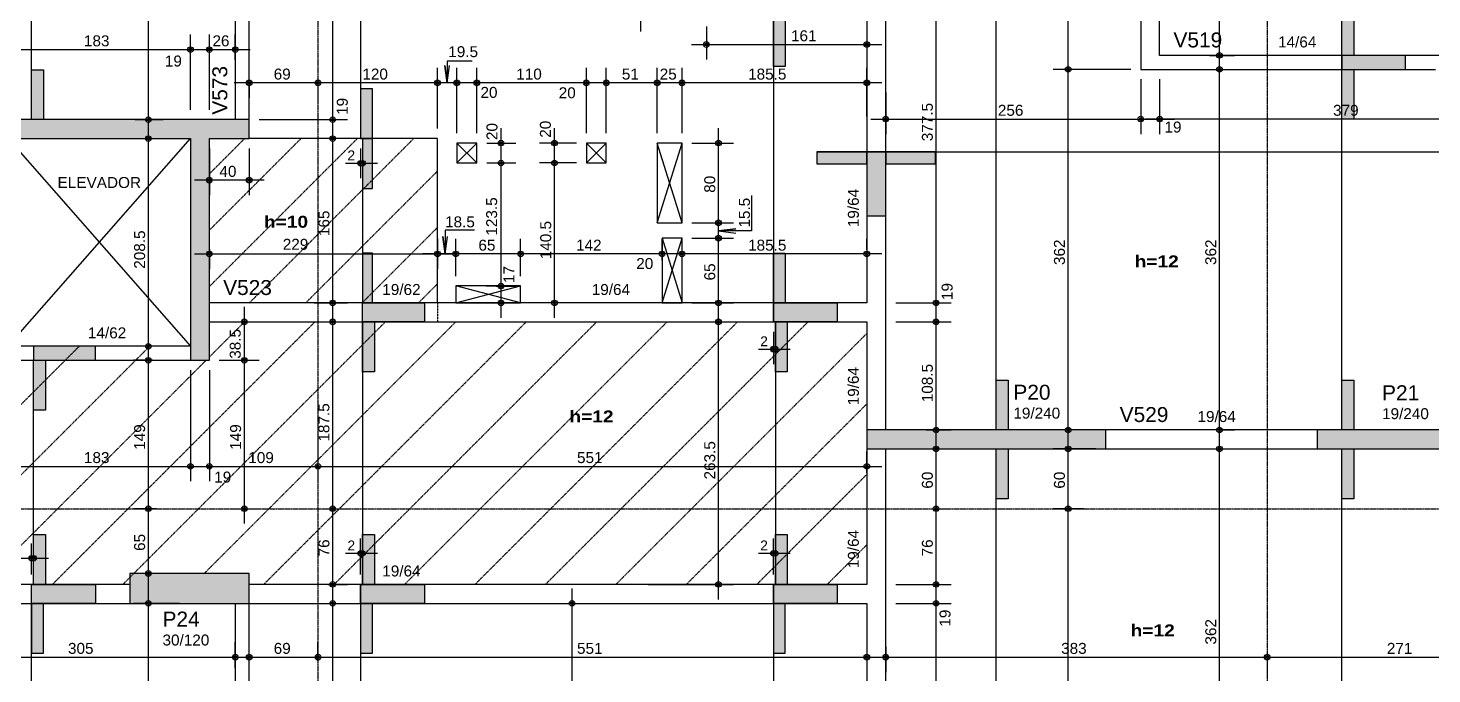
# Model space of a CAD drawing. Extents: x 0 to 7795, y 0 to 4205.
# Drawn here: x 3513 to 4922, y 2441 to 3090 of the extents above; entities that cross this region are included whole.
import ezdxf

# ---------------------------------------------------------------- set-up
doc = ezdxf.new("R2010")
doc.units = 0
doc.header["$MEASUREMENT"] = 0
for name, pattern in [('ESTILO_TQS_0001', [1, 0.7, -0.3]), ('ESTILO_TQS_0002', [0.4, 0.1, -0.3]), ('ESTILO_TQS_0006', [0.3, 0.2, -0.1]), ('ESTILO_TQS_0007', [2.1, 1.5, -0.2, 0.2, -0.2])]:
    doc.linetypes.add(name, pattern=pattern)
for name, color, linetype in [('MTH-230', 1, 'CONTINUOUS'), ('MTH-COTAS7', 31, 'CONTINUOUS'), ('MTH-DIM-PILAR', 3, 'CONTINUOUS'), ('MTH-DIM-VIGA', 3, 'CONTINUOUS'), ('MTH-EIXO-214', 4, 'CONTINUOUS'), ('MTH-FACE-VIGA', 7, 'CONTINUOUS'), ('MTH-LINHA-SEÇÃO', 16, 'CONTINUOUS'), ('MTH-PILAR-SEGUE', 5, 'CONTINUOUS'), ('MTH-SIMB_COTA', 3, 'CONTINUOUS'), ('MTH-SOMBRA21', 150, 'CONTINUOUS'), ('MTH-SOMBRA25', 253, 'CONTINUOUS'), ('MTH-TIT1-VIGA', 5, 'CONTINUOUS'), ('MTH-TRACEJADO-216', 1, 'CONTINUOUS'), ('MTH-TXT-NEGRITO', 5, 'CONTINUOUS'), ('MTH-TXT-NOTAS', 3, 'CONTINUOUS'), ('MTH-VIGA-INVERTIDA', 7, 'ESTILO_TQS_0002')]:
    doc.layers.add(name, color=color, linetype=linetype)
doc.styles.add('TQS_ARIAL', font='arial.ttf')
doc.styles.add('TQS_ARIAL_BLACK', font='ariblk.ttf')

msp = doc.modelspace()

# ---------------------------------------------------------------- linework, layer by layer
at = {"layer": 'MTH-230', "linetype": 'Continuous'}
for p, q in [((3492.511365, 2770.135472), (3675.511365, 2978.6355)), ((3492.511365, 2978.6355), (3675.511365, 2770.135472)), ((3943.011366, 2954.1355), (3963.011366, 2974.1355)), ((3963.011366, 2954.1355), (3943.011366, 2974.1355)), ((4073.011366, 2954.1355), (4093.011366, 2974.1355)), ((4093.011366, 2954.1355), (4073.011366, 2974.1355)), ((4144.012171, 2894.1355), (4169.012171, 2974.1355)), ((4169.012171, 2894.1355), (4144.012171, 2974.1355)), ((4149.012171, 2878.6355), (4169.012171, 2813.6355)), ((4149.012171, 2813.6355), (4169.012171, 2878.6355)), ((3942.010455, 2813.6355), (4007.012171, 2830.706534)), ((4007.012171, 2813.6355), (3942.010455, 2830.706534))]:
    msp.add_line(p, q, dxfattribs=at)
at = {"layer": 'MTH-COTAS7', "linetype": 'Continuous'}
for p, q in [((3633.288022, 2982.635497), (3633.288022, 3471.635501)), ((3818.309239, 2982.635497), (3818.309239, 3438.635501)), ((4556.700181, 3033.1355), (4556.700181, 3282.135499)), ((4127.639951, 3086.135499), (4127.639951, 3207.135498)), ((4424.083548, 2798.635501), (4424.083548, 3206.135501)), ((4708.60594, 3047.1355), (4708.60594, 3211.135499)), ((4193.511327, 3091.135499), (4193.511327, 3058.02176)), ((4354.512171, 3089.511837), (4354.512171, 3058.02176)), ((3675.511365, 3007.635497), (3675.511365, 3082.969265)), ((3675.511365, 3007.635497), (3675.511365, 3082.969265)), ((3694.511365, 3007.635497), (3694.511365, 3082.969265)), ((3694.511365, 3007.635497), (3694.511365, 3082.969265)), ((3720.511366, 3057.646509), (3720.511366, 3082.969265)), ((4178.511327, 3073.02176), (4369.512171, 3073.02176)), ((3477.511365, 3067.969265), (3690.511365, 3067.969265)), ((3660.511365, 3067.969265), (3709.511365, 3067.969265)), ((3679.511365, 3067.969265), (3735.511366, 3067.969265)), ((4556.700181, 2671.135501), (4556.700181, 3063.1355)), ((4698.58422, 3062.1355), (4723.60594, 3062.1355)), ((4708.60594, 2671.135501), (4708.60594, 3063.1355)), ((3923.511327, 2988.635492), (3923.511327, 3049.575059)), ((3923.511327, 2988.635492), (3923.511327, 3049.575059)), ((3943.011367, 2984.1355), (3943.011367, 3049.575059)), ((3943.011367, 2984.1355), (3943.011367, 3049.575059)), ((3963.011367, 2984.1355), (3963.011367, 3049.575059)), ((3963.011367, 2984.1355), (3963.011367, 3049.575059)), ((4073.011367, 2984.1355), (4073.011367, 3049.575059)), ((4073.011367, 2984.1355), (4073.011367, 3049.575059)), ((4093.011367, 2984.1355), (4093.011367, 3049.575059)), ((4093.011367, 2984.1355), (4093.011367, 3049.575059)), ((4144.012172, 2984.1355), (4144.012172, 3049.575059)), ((4144.012172, 2984.1355), (4144.012172, 3049.575059)), ((4169.012172, 2984.1355), (4169.012172, 3049.575059)), ((4169.012172, 2984.1355), (4169.012172, 3049.575059)), ((4354.512172, 3000.884726), (4354.512172, 3049.575059)), ((4619.515894, 3048.1355), (4541.700181, 3048.1355)), ((4619.515894, 3048.1355), (4541.700181, 3048.1355)), ((4693.281934, 3048.1355), (4723.60594, 3048.1355)), ((3818.511366, 3034.575059), (3719.511366, 3034.575059)), ((3734.511366, 3031.99527), (3734.511366, 3019.575059)), ((3938.511327, 3034.575059), (3788.511366, 3034.575059)), ((3803.511366, 3037.703124), (3803.511366, 3019.575059)), ((3803.511366, 3037.703124), (3803.511366, 3019.575059)), ((3958.011367, 3034.575059), (3908.511327, 3034.575059)), ((3978.011367, 3034.575059), (3928.011367, 3034.575059)), ((4088.011367, 3034.575059), (3948.011367, 3034.575059)), ((4108.011367, 3034.575059), (4058.011367, 3034.575059)), ((4159.012172, 3034.575059), (4078.011367, 3034.575059)), ((4184.012172, 3034.575059), (4129.012172, 3034.575059)), ((4369.512172, 3034.575059), (4154.012172, 3034.575059)), ((4629.515894, 3038.1355), (4629.515894, 2983.232143)), ((4629.515894, 3038.1355), (4629.515894, 2983.232143)), ((4648.515894, 3038.135502), (4648.515894, 2983.232143)), ((4373.512171, 3024.955142), (4373.512171, 2983.232143)), ((4648.515894, 3028.135502), (4648.515894, 2983.232143)), ((3818.309239, 2963.635492), (3818.309239, 3012.635497)), ((3619.831089, 2997.635497), (3648.288022, 2997.635497)), ((3633.288022, 2755.13551), (3633.288022, 2993.6355)), ((3744.511366, 2997.635497), (3833.309239, 2997.635497)), ((3744.511366, 2997.635497), (3833.309239, 2997.635497)), ((3818.309239, 2798.635501), (3818.309239, 2993.635492)), ((3987.298602, 2939.1355), (3987.298602, 2989.1355)), ((4040.983101, 2939.1355), (4040.983101, 2989.1355)), ((4205.64562, 2879.1355), (4205.64562, 2989.1355)), ((4358.512171, 2998.232143), (4644.515894, 2998.232143)), ((4614.515894, 2998.232143), (4663.515894, 2998.232143)), ((5042.511361, 2998.232143), (4633.515894, 2998.232143)), ((3594.011365, 2978.6355), (3648.288022, 2978.6355)), ((3973.011367, 2974.1355), (4002.298602, 2974.1355)), ((4063.011367, 2974.1355), (4025.983101, 2974.1355)), ((4179.012172, 2974.1355), (4220.64562, 2974.1355)), ((3694.511365, 2968.635497), (3694.511365, 2921.927565)), ((3734.511366, 2968.635492), (3734.511366, 2921.927565)), ((3846.330198, 2968.635492), (3846.330198, 2938.878151)), ((3848.330198, 2968.635492), (3848.330198, 2938.878151)), ((3987.298602, 2815.635501), (3987.298602, 2969.1355)), ((4040.983101, 2798.635501), (4040.983101, 2969.1355)), ((3831.330198, 2953.878151), (3863.330198, 2953.878151)), ((3973.011367, 2954.1355), (4002.298602, 2954.1355)), ((3973.011367, 2954.1355), (4002.298602, 2954.1355)), ((4063.011367, 2954.1355), (4025.983101, 2954.1355)), ((4063.011367, 2954.1355), (4025.983101, 2954.1355)), ((3749.511366, 2936.927565), (3679.511365, 2936.927565)), ((4205.64562, 2863.6355), (4205.64562, 2909.1355)), ((4179.012172, 2894.1355), (4220.64562, 2894.1355)), ((4179.012172, 2894.1355), (4220.64562, 2894.1355)), ((4205.64562, 2798.6355), (4205.64562, 2893.6355)), ((3923.511327, 2878.491579), (3923.511327, 2847.849414)), ((3942.010456, 2840.635501), (3942.010456, 2877.849414)), ((3942.010456, 2840.635501), (3942.010456, 2877.849414)), ((4007.012172, 2840.635501), (4007.012172, 2877.849414)), ((4007.012172, 2840.635501), (4007.012172, 2877.849414)), ((4149.012172, 2863.613104), (4149.012172, 2877.849414)), ((4149.012172, 2856.1355), (4149.012172, 2877.849414)), ((4169.012172, 2856.1355), (4169.012172, 2877.849414)), ((4169.012172, 2856.1355), (4169.012172, 2877.849414)), ((4179.012172, 2878.6355), (4220.64562, 2878.6355)), ((4179.012172, 2878.6355), (4220.64562, 2878.6355)), ((4354.512172, 2867.054335), (4354.512172, 2877.849414)), ((3679.511365, 2862.849414), (3938.511327, 2862.849414)), ((3694.511365, 2867.803718), (3694.511365, 2847.849414)), ((3957.010456, 2862.849414), (3908.511327, 2862.849414)), ((3923.511327, 2868.491579), (3923.511327, 2847.849414)), ((4022.012172, 2862.849414), (3927.010456, 2862.849414)), ((4164.012172, 2862.849414), (3992.012172, 2862.849414)), ((4184.012172, 2862.849414), (4134.012172, 2862.849414)), ((4369.512172, 2862.849414), (4154.012172, 2862.849414)), ((3987.298602, 2798.635501), (3987.298602, 2845.635501)), ((3982.961218, 2830.635501), (3972.298602, 2830.635501)), ((3982.298602, 2830.635501), (4002.298602, 2830.635501)), ((4424.083548, 2779.635501), (4424.083548, 2828.635501)), ((3729.654069, 2741.135506), (3729.654069, 2809.6355)), ((3799.683742, 2813.635501), (3833.309239, 2813.635501)), ((3818.309239, 2592.135465), (3818.309239, 2809.635501)), ((3984.682161, 2813.635501), (3972.298602, 2813.635501)), ((4072.291138, 2813.635501), (4025.983101, 2813.635501)), ((4179.012172, 2813.6355), (4220.64562, 2813.6355)), ((4205.64562, 2516.13677), (4205.64562, 2809.6355)), ((4383.512172, 2813.635501), (4439.083548, 2813.635501)), ((4383.512172, 2813.635501), (4439.083548, 2813.635501)), ((4424.083548, 2671.1355), (4424.083548, 2809.635501)), ((3726.827293, 2794.6355), (3744.654069, 2794.6355)), ((3813.511366, 2794.635501), (3833.309239, 2794.635501)), ((4175.002293, 2794.6355), (4220.64562, 2794.6355)), ((4383.512172, 2794.635501), (4439.083548, 2794.635501)), ((4383.512172, 2794.635501), (4439.083548, 2794.635501)), ((4260.714518, 2784.635501), (4260.714518, 2752.275238)), ((4262.714518, 2784.635501), (4262.714518, 2752.275238)), ((3665.511332, 2770.13551), (3618.288022, 2770.13551)), ((3633.288022, 2592.135465), (3633.288022, 2771.13551)), ((3729.654069, 2592.135465), (3729.654069, 2771.135506)), ((4245.714518, 2767.275238), (4277.714518, 2767.275238)), ((3637.278494, 2756.13551), (3618.288022, 2756.13551)), ((3704.511365, 2756.135506), (3744.654069, 2756.135506)), ((3704.511365, 2756.135506), (3744.654069, 2756.135506)), ((3675.511365, 2746.135506), (3675.511365, 2634.635497)), ((3675.511365, 2746.135506), (3675.511365, 2634.635497)), ((3694.511365, 2746.135506), (3694.511365, 2634.635497)), ((3694.511365, 2746.135506), (3694.511365, 2634.635497)), ((4414.207134, 2686.1355), (4439.083548, 2686.1355)), ((4424.083548, 2592.135465), (4424.083548, 2682.1355)), ((4584.512172, 2686.135501), (4541.700181, 2686.135501)), ((4556.700181, 2592.135465), (4556.700181, 2682.1355)), ((4708.60594, 2290.135499), (4708.60594, 2682.135501)), ((4710.511769, 2686.135501), (4723.60594, 2686.135501)), ((3803.511366, 2674.230856), (3803.511366, 2634.635497)), ((3803.511366, 2674.230856), (3803.511366, 2634.635497)), ((4354.512171, 2643.232998), (4354.512171, 2664.635497)), ((4418.427082, 2667.1355), (4439.083548, 2667.1355)), ((4584.512172, 2667.1355), (4541.700181, 2667.1355)), ((4710.511769, 2667.135501), (4723.60594, 2667.135501)), ((3477.511365, 2649.635497), (3690.511365, 2649.635497)), ((3660.511365, 2649.635497), (3709.511365, 2649.635497)), ((3679.511365, 2649.635497), (3818.511366, 2649.635497)), ((3788.511366, 2649.635497), (4369.512171, 2649.635497)), ((3633.288022, 2527.13677), (3633.288022, 2622.135465)), ((3818.309239, 2516.13677), (3818.309239, 2622.135465)), ((4424.083548, 2516.13677), (4424.083548, 2622.135465)), ((4556.700181, 2290.135499), (4556.700181, 2622.135465)), ((3641.453157, 2607.135465), (3618.288022, 2607.135465)), ((3641.453157, 2607.135465), (3618.288022, 2607.135465)), ((3715.45008, 2607.135465), (3744.654069, 2607.135465)), ((3813.511366, 2607.135465), (3833.309239, 2607.135465)), ((3813.511366, 2607.135465), (3833.309239, 2607.135465)), ((4431.504698, 2607.135465), (4439.083548, 2607.135465)), ((4431.504698, 2607.135465), (4439.083548, 2607.135465)), ((4572.175771, 2607.135465), (4541.700181, 2607.135465)), ((4572.175771, 2607.135465), (4541.700181, 2607.135465)), ((3516.089003, 2541.13677), (3516.089003, 2572.346399)), ((3518.089003, 2541.13677), (3518.089003, 2572.346399)), ((3846.330198, 2541.13677), (3846.330198, 2577.346098)), ((3848.330198, 2541.13677), (3848.330198, 2577.346098)), ((4260.714518, 2541.13677), (4260.714518, 2577.346098)), ((4262.714518, 2541.13677), (4262.714518, 2577.346098)), ((3501.089003, 2557.346399), (3533.089003, 2557.346399)), ((3831.330198, 2562.346098), (3863.330198, 2562.346098)), ((4245.714518, 2562.346098), (4277.714518, 2562.346098)), ((3638.714344, 2542.13677), (3618.288022, 2542.13677)), ((4424.083548, 2497.13677), (4424.083548, 2546.13677)), ((3633.288022, 2038.142044), (3633.288022, 2527.13677)), ((3813.511366, 2531.13677), (3833.309239, 2531.13677)), ((3818.309239, 2071.135503), (3818.309239, 2527.13677)), ((4058.605003, 2237.135488), (4058.605003, 2527.13677)), ((4135.113502, 2531.13677), (4220.64562, 2531.13677)), ((4383.512172, 2531.13677), (4439.083548, 2531.13677)), ((4383.512172, 2531.13677), (4439.083548, 2531.13677)), ((4424.083548, 2071.135503), (4424.083548, 2527.13677)), ((3664.511366, 2512.13677), (3618.288022, 2512.13677)), ((3813.511366, 2512.13677), (3833.309239, 2512.13677)), ((4054.511769, 2512.13677), (4073.605003, 2512.13677)), ((4383.512172, 2512.13677), (4439.083548, 2512.13677)), ((4383.512172, 2512.13677), (4439.083548, 2512.13677)), ((3720.511366, 2447.143058), (3720.511366, 2473.127822)), ((3734.511366, 2431.979805), (3734.511366, 2473.127822)), ((3803.511366, 2454.484193), (3803.511366, 2473.127822)), ((3803.511366, 2454.484193), (3803.511366, 2473.127822)), ((4354.512171, 2470.136523), (4354.512171, 2443.127822)), ((4373.512171, 2468.607125), (4373.512171, 2443.127822)), ((3400.51137, 2458.127822), (3735.511366, 2458.127822)), ((3719.511366, 2458.127822), (3818.511366, 2458.127822)), ((3788.511366, 2458.127822), (4369.512171, 2458.127822)), ((4358.512171, 2458.127822), (4771.511366, 2458.127822)), ((4741.511366, 2458.127822), (5042.511361, 2458.127822)), ((4756.511366, 2464.094211), (4756.511366, 2443.127822)), ((4756.511366, 2464.094211), (4756.511366, 2443.127822))]:
    msp.add_line(p, q, dxfattribs=at)
for points in [[(3958.280847, 3056.357595), (3933.168251, 3056.357595), (3933.168251, 3034.575059), (3930.884043, 3051.925344), (3933.168251, 3034.575059), (3935.45246, 3051.925344)], [(4238.642668, 2921.535905), (4238.642668, 2885.918751), (4205.64562, 2885.918751), (4222.995905, 2888.202959), (4205.64562, 2885.918751), (4222.995905, 2883.634542)], [(3960.559205, 2886.866968), (3931.167326, 2886.866968), (3931.167326, 2862.849414), (3928.883118, 2880.199699), (3931.167326, 2862.849414), (3933.451534, 2880.199699)]]:
    msp.add_lwpolyline(points, dxfattribs=at)
at = {"layer": 'MTH-EIXO-214', "linetype": 'ESTILO_TQS_0007'}
for p, q in [((3803.511366, 3791.636556), (3803.511366, 1718.135501)), ((4756.511366, 3791.636556), (4756.511366, 1718.135501)), ((401.511366, 2607.135465), (5503.511366, 2607.135465))]:
    msp.add_line(p, q, dxfattribs=at)
at = {"layer": 'MTH-FACE-VIGA', "linetype": 'Continuous'}
for points in [[(3720.511366, 3423.635501), (3720.511366, 2997.635497)], [(3734.511366, 2997.635497), (3734.511366, 3423.635501)], [(4354.512171, 3191.135501), (4354.512171, 2813.6355)], [(4373.512171, 2804.1355), (4373.512171, 3191.135501)], [(4629.515894, 3196.135499), (4629.515894, 3048.1355)], [(4648.515894, 3062.1355), (4648.515894, 3196.135499)], [(5309.511366, 3062.1355), (4648.515894, 3062.1355)], [(4629.515894, 3048.1355), (4925.511366, 3048.1355)], [(3943.011366, 2954.1355), (3963.011366, 2954.1355), (3963.011366, 2974.1355), (3943.011366, 2974.1355), (3943.011366, 2954.1355)], [(4073.011366, 2954.1355), (4093.011366, 2954.1355), (4093.011366, 2974.1355), (4073.011366, 2974.1355), (4073.011366, 2954.1355)], [(4144.012171, 2894.1355), (4169.012171, 2894.1355), (4169.012171, 2974.1355), (4144.012171, 2974.1355), (4144.012171, 2894.1355)], [(4149.012171, 2878.6355), (4149.012171, 2813.6355), (4169.012171, 2813.6355), (4169.012171, 2878.6355), (4149.012171, 2878.6355)], [(3942.010455, 2813.6355), (4007.012171, 2813.6355), (4007.012171, 2830.706534), (3942.010455, 2830.706534), (3942.010455, 2813.6355)], [(4354.512171, 2813.6355), (3694.511365, 2813.6355)], [(3694.511365, 2794.6355), (4354.512171, 2794.6355)], [(4354.512171, 2794.6355), (4354.512171, 2686.1355)], [(4373.512171, 2686.1355), (4373.512171, 2804.1355)], [(3675.511365, 2770.13551), (3492.511365, 2770.13551)], [(3492.511365, 2756.13551), (3675.511365, 2756.13551)], [(4806.511366, 2686.1355), (4594.512171, 2686.1355)], [(4354.512171, 2667.1355), (4354.512171, 2531.13677)], [(4373.512171, 2521.63677), (4373.512171, 2667.1355)], [(4594.512171, 2667.1355), (4806.511366, 2667.1355)], [(3614.511366, 2531.13677), (3408.51137, 2531.13677)], [(4354.512171, 2531.13677), (3734.511366, 2531.13677)], [(3415.51137, 2512.13677), (3614.511366, 2512.13677)], [(3720.511366, 2512.13677), (3720.511366, 2086.135503)], [(3734.511366, 2086.135503), (3734.511366, 2512.13677)], [(3734.511366, 2512.13677), (4354.512171, 2512.13677)], [(4354.512171, 2512.13677), (4354.512171, 2086.135503)], [(4373.512171, 2086.135503), (4373.512171, 2521.63677)]]:
    msp.add_lwpolyline(points, dxfattribs=at)
at = {"layer": 'MTH-LINHA-SEÇÃO', "linetype": 'Continuous'}
for p, q in [((3516.089003, 2997.635497), (3516.089003, 3475.635501)), ((3846.330198, 3442.635501), (3846.330198, 2978.635492)), ((4831.446431, 2686.135501), (4831.446431, 3386.135501)), ((4484.319556, 2689.135503), (4484.319556, 3286.135499)), ((4260.714518, 3101.135499), (4260.714518, 2794.635501)), ((3848.330198, 2978.635492), (3848.330198, 2813.635501)), ((4304.512172, 2965.230509), (5046.511362, 2965.230509)), ((3848.330198, 2794.635501), (3848.330198, 2531.13677)), ((4262.714518, 2794.635501), (4262.714518, 2531.13677)), ((3518.089003, 2531.13677), (3518.089003, 2756.13551)), ((4484.319556, 2067.135503), (4484.319556, 2664.135503)), ((4831.446431, 1967.135501), (4831.446431, 2667.135501)), ((3846.330198, 2531.13677), (3846.330198, 2067.135503)), ((4260.714518, 2531.13677), (4260.714518, 2252.1355)), ((3516.089003, 2034.142044), (3516.089003, 2512.13677))]:
    msp.add_line(p, q, dxfattribs=at)
for points in [[(4260.714518, 3051.135499), (4260.714518, 3101.135499), (4272.714518, 3101.135499), (4272.714518, 3051.135499), (4260.714518, 3051.135499)], [(4831.446431, 3062.1355), (4831.446431, 3112.1355), (4843.446431, 3112.1355), (4843.446431, 3062.1355), (4831.446431, 3062.1355)], [(4895.446431, 3062.1355), (4831.446431, 3062.1355), (4831.446431, 3048.1355), (4895.446431, 3048.1355), (4895.446431, 3062.1355)], [(3516.089003, 2997.635497), (3516.089003, 3047.635497), (3528.089003, 3047.635497), (3528.089003, 2997.635497), (3516.089003, 2997.635497)], [(4831.446431, 2998.1355), (4831.446431, 3048.1355), (4843.446431, 3048.1355), (4843.446431, 2998.1355), (4831.446431, 2998.1355)], [(3846.330198, 3028.635492), (3846.330198, 2978.635492), (3858.330198, 2978.635492), (3858.330198, 3028.635492), (3846.330198, 3028.635492)], [(3848.330198, 2978.635492), (3848.330198, 2928.635492), (3858.330198, 2928.635492), (3858.330198, 2978.635492), (3848.330198, 2978.635492)], [(4354.512172, 2965.230509), (4304.512172, 2965.230509), (4304.512172, 2953.230509), (4354.512172, 2953.230509), (4354.512172, 2965.230509)], [(4373.512172, 2965.230509), (4354.512172, 2965.230509), (4354.512172, 2901.230509), (4373.512172, 2901.230509), (4373.512172, 2965.230509)], [(4423.512172, 2965.230509), (4373.512172, 2965.230509), (4373.512172, 2953.230509), (4423.512172, 2953.230509), (4423.512172, 2965.230509)], [(3848.330198, 2863.635501), (3848.330198, 2813.635501), (3858.330198, 2813.635501), (3858.330198, 2863.635501), (3848.330198, 2863.635501)], [(4260.714518, 2813.635501), (4260.714518, 2863.635501), (4272.714518, 2863.635501), (4272.714518, 2813.635501), (4260.714518, 2813.635501)], [(3848.330198, 2794.635501), (3848.330198, 2813.635501), (3910.330198, 2813.635501), (3910.330198, 2794.635501), (3848.330198, 2794.635501)], [(4260.714518, 2794.635501), (4260.714518, 2813.635501), (4324.714518, 2813.635501), (4324.714518, 2794.635501), (4260.714518, 2794.635501)], [(3848.330198, 2744.635501), (3848.330198, 2794.635501), (3860.330198, 2794.635501), (3860.330198, 2744.635501), (3848.330198, 2744.635501)], [(4262.714518, 2744.635501), (4262.714518, 2794.635501), (4274.714518, 2794.635501), (4274.714518, 2744.635501), (4262.714518, 2744.635501)], [(3580.089003, 2770.13551), (3518.089003, 2770.13551), (3518.089003, 2756.13551), (3580.089003, 2756.13551), (3580.089003, 2770.13551)], [(3518.089003, 2706.13551), (3518.089003, 2756.13551), (3530.089003, 2756.13551), (3530.089003, 2706.13551), (3518.089003, 2706.13551)], [(4484.319556, 2686.1355), (4484.319556, 2736.1355), (4496.319556, 2736.1355), (4496.319556, 2686.1355), (4484.319556, 2686.1355)], [(4831.446431, 2686.135503), (4831.446431, 2736.135503), (4843.446431, 2736.135503), (4843.446431, 2686.135503), (4831.446431, 2686.135503)], [(4484.319556, 2617.1355), (4484.319556, 2667.1355), (4496.319556, 2667.1355), (4496.319556, 2617.1355), (4484.319556, 2617.1355)], [(4831.446431, 2617.135503), (4831.446431, 2667.135503), (4843.446431, 2667.135503), (4843.446431, 2617.135503), (4831.446431, 2617.135503)], [(3518.089003, 2531.13677), (3518.089003, 2581.13677), (3530.089003, 2581.13677), (3530.089003, 2531.13677), (3518.089003, 2531.13677)], [(3848.330198, 2531.13677), (3848.330198, 2581.13677), (3860.330198, 2581.13677), (3860.330198, 2531.13677), (3848.330198, 2531.13677)], [(4262.714518, 2531.13677), (4262.714518, 2581.13677), (4274.714518, 2581.13677), (4274.714518, 2531.13677), (4262.714518, 2531.13677)], [(3516.089003, 2512.13677), (3516.089003, 2531.13677), (3580.089003, 2531.13677), (3580.089003, 2512.13677), (3516.089003, 2512.13677)], [(3846.330198, 2512.13677), (3846.330198, 2531.13677), (3910.330198, 2531.13677), (3910.330198, 2512.13677), (3846.330198, 2512.13677)], [(4260.714518, 2512.13677), (4260.714518, 2531.13677), (4324.714518, 2531.13677), (4324.714518, 2512.13677), (4260.714518, 2512.13677)], [(3516.089003, 2512.13677), (3516.089003, 2462.13677), (3528.089003, 2462.13677), (3528.089003, 2512.13677), (3516.089003, 2512.13677)], [(3846.330198, 2512.13677), (3846.330198, 2462.13677), (3858.330198, 2462.13677), (3858.330198, 2512.13677), (3846.330198, 2512.13677)], [(4260.714518, 2512.13677), (4260.714518, 2462.13677), (4272.714518, 2462.13677), (4272.714518, 2512.13677), (4260.714518, 2512.13677)]]:
    msp.add_lwpolyline(points, dxfattribs=at)
at = {"layer": 'MTH-PILAR-SEGUE', "linetype": 'Continuous'}
for points in [[(3694.511365, 2756.135506), (3694.511365, 2978.635497), (3734.511366, 2978.635497), (3734.511366, 2997.635497), (3274.511365, 2997.635497), (3274.511365, 2699.635497), (3293.511365, 2699.635497), (3293.511365, 2978.635504), (3476.511365, 2978.635504), (3476.511365, 2756.135506), (3492.511365, 2756.135506), (3492.511365, 2978.6355), (3675.511365, 2978.6355), (3675.511365, 2756.135506), (3694.511365, 2756.135506)], [(4594.512171, 2667.1355), (4594.512171, 2686.1355), (4354.512171, 2686.1355), (4354.512171, 2667.1355), (4594.512171, 2667.1355)], [(5046.511366, 2667.1355), (5046.511366, 2686.1355), (4806.511366, 2686.1355), (4806.511366, 2667.1355), (5046.511366, 2667.1355)], [(3734.511366, 2512.13677), (3734.511366, 2542.13677), (3614.511366, 2542.13677), (3614.511366, 2512.13677), (3734.511366, 2512.13677)]]:
    msp.add_lwpolyline(points, dxfattribs=at)
at = {"layer": 'MTH-SIMB_COTA', "linetype": 'Continuous'}
for centre, radius in [((4193.511327, 3073.02176), 2.8), ((4193.511327, 3073.02176), 1.4), ((4354.512171, 3073.02176), 2.8), ((4354.512171, 3073.02176), 1.4), ((3675.511365, 3067.969265), 2.8), ((3675.511365, 3067.969265), 2.8), ((3675.511365, 3067.969265), 1.4), ((3675.511365, 3067.969265), 1.4), ((3694.511365, 3067.969265), 2.8), ((3694.511365, 3067.969265), 2.8), ((3694.511365, 3067.969265), 1.4), ((3694.511365, 3067.969265), 1.4), ((3720.511366, 3067.969265), 2.8), ((3720.511366, 3067.969265), 1.4), ((4708.60594, 3062.1355), 2.8), ((4708.60594, 3062.1355), 1.4), ((4556.700181, 3048.1355), 2.8), ((4556.700181, 3048.1355), 2.8), ((4556.700181, 3048.1355), 1.4), ((4556.700181, 3048.1355), 1.4), ((4708.60594, 3048.1355), 2.8), ((4708.60594, 3048.1355), 1.4), ((3734.511366, 3034.575059), 2.8), ((3734.511366, 3034.575059), 1.4), ((3803.511366, 3034.575059), 2.8), ((3803.511366, 3034.575059), 2.8), ((3803.511366, 3034.575059), 1.4), ((3803.511366, 3034.575059), 1.4), ((3923.511327, 3034.575059), 2.8), ((3923.511327, 3034.575059), 2.8), ((3923.511327, 3034.575059), 1.4), ((3923.511327, 3034.575059), 1.4), ((3943.011367, 3034.575059), 2.8), ((3943.011367, 3034.575059), 2.8), ((3943.011367, 3034.575059), 1.4), ((3943.011367, 3034.575059), 1.4), ((3963.011367, 3034.575059), 2.8), ((3963.011367, 3034.575059), 2.8), ((3963.011367, 3034.575059), 1.4), ((3963.011367, 3034.575059), 1.4), ((4073.011367, 3034.575059), 2.8), ((4073.011367, 3034.575059), 2.8), ((4073.011367, 3034.575059), 1.4), ((4073.011367, 3034.575059), 1.4), ((4093.011367, 3034.575059), 2.8), ((4093.011367, 3034.575059), 2.8), ((4093.011367, 3034.575059), 1.4), ((4093.011367, 3034.575059), 1.4), ((4144.012172, 3034.575059), 2.8), ((4144.012172, 3034.575059), 2.8), ((4144.012172, 3034.575059), 1.4), ((4144.012172, 3034.575059), 1.4), ((4169.012172, 3034.575059), 2.8), ((4169.012172, 3034.575059), 2.8), ((4169.012172, 3034.575059), 1.4), ((4169.012172, 3034.575059), 1.4), ((4354.512172, 3034.575059), 2.8), ((4354.512172, 3034.575059), 1.4), ((3633.288022, 2997.635497), 2.8), ((3633.288022, 2997.635497), 1.4), ((3818.309239, 2997.635497), 2.8), ((3818.309239, 2997.635497), 2.8), ((3818.309239, 2997.635497), 1.4), ((3818.309239, 2997.635497), 1.4), ((4373.512171, 2998.232143), 2.8), ((4373.512171, 2998.232143), 1.4), ((4629.515894, 2998.232143), 2.8), ((4629.515894, 2998.232143), 2.8), ((4629.515894, 2998.232143), 1.4), ((4629.515894, 2998.232143), 1.4), ((4648.515894, 2998.232143), 2.8), ((4648.515894, 2998.232143), 2.8), ((4648.515894, 2998.232143), 1.4), ((4648.515894, 2998.232143), 1.4), ((3633.288022, 2978.6355), 2.8), ((3633.288022, 2978.6355), 1.4), ((3818.309239, 2978.635492), 2.8), ((3818.309239, 2978.635492), 2.8), ((3818.309239, 2978.635492), 1.4), ((3818.309239, 2978.635492), 1.4), ((3987.298602, 2974.1355), 2.8), ((3987.298602, 2974.1355), 1.4), ((4040.983101, 2974.1355), 2.8), ((4040.983101, 2974.1355), 1.4), ((4205.64562, 2974.1355), 2.8), ((4205.64562, 2974.1355), 1.4), ((3846.330198, 2953.878151), 2.8), ((3846.330198, 2953.878151), 1.4), ((3848.330198, 2953.878151), 2.8), ((3848.330198, 2953.878151), 1.4), ((3987.298602, 2954.1355), 2.8), ((3987.298602, 2954.1355), 2.8), ((3987.298602, 2954.1355), 1.4), ((3987.298602, 2954.1355), 1.4), ((4040.983101, 2954.1355), 2.8), ((4040.983101, 2954.1355), 2.8), ((4040.983101, 2954.1355), 1.4), ((4040.983101, 2954.1355), 1.4), ((3694.511365, 2936.927565), 2.8), ((3694.511365, 2936.927565), 1.4), ((3734.511366, 2936.927565), 2.8), ((3734.511366, 2936.927565), 1.4), ((4205.64562, 2894.1355), 2.8), ((4205.64562, 2894.1355), 2.8), ((4205.64562, 2894.1355), 1.4), ((4205.64562, 2894.1355), 1.4), ((4205.64562, 2878.6355), 2.8), ((4205.64562, 2878.6355), 2.8), ((4205.64562, 2878.6355), 1.4), ((4205.64562, 2878.6355), 1.4), ((3694.511365, 2862.849414), 2.8), ((3694.511365, 2862.849414), 1.4), ((3923.511327, 2862.849414), 2.8), ((3923.511327, 2862.849414), 2.8), ((3923.511327, 2862.849414), 1.4), ((3923.511327, 2862.849414), 1.4), ((3942.010456, 2862.849414), 2.8), ((3942.010456, 2862.849414), 2.8), ((3942.010456, 2862.849414), 1.4), ((3942.010456, 2862.849414), 1.4), ((4007.012172, 2862.849414), 2.8), ((4007.012172, 2862.849414), 2.8), ((4007.012172, 2862.849414), 1.4), ((4007.012172, 2862.849414), 1.4), ((4149.012172, 2862.849414), 2.8), ((4149.012172, 2862.849414), 2.8), ((4149.012172, 2862.849414), 1.4), ((4149.012172, 2862.849414), 1.4), ((4169.012172, 2862.849414), 2.8), ((4169.012172, 2862.849414), 2.8), ((4169.012172, 2862.849414), 1.4), ((4169.012172, 2862.849414), 1.4), ((4354.512172, 2862.849414), 2.8), ((4354.512172, 2862.849414), 1.4), ((3987.298602, 2830.635501), 2.8), ((3987.298602, 2830.635501), 2.8), ((3987.298602, 2830.635501), 1.4), ((3987.298602, 2830.635501), 1.4), ((3818.309239, 2813.635501), 2.8), ((3818.309239, 2813.635501), 1.4), ((3987.298602, 2813.635501), 2.8), ((3987.298602, 2813.635501), 1.4), ((4040.983101, 2813.635501), 2.8), ((4040.983101, 2813.635501), 1.4), ((4205.64562, 2813.6355), 2.8), ((4205.64562, 2813.6355), 1.4), ((4424.083548, 2813.635501), 2.8), ((4424.083548, 2813.635501), 2.8), ((4424.083548, 2813.635501), 1.4), ((4424.083548, 2813.635501), 1.4), ((3729.654069, 2794.6355), 2.8), ((3729.654069, 2794.6355), 1.4), ((3818.309239, 2794.635501), 2.8), ((3818.309239, 2794.635501), 1.4), ((4205.64562, 2794.6355), 2.8), ((4205.64562, 2794.6355), 1.4), ((4424.083548, 2794.635501), 2.8), ((4424.083548, 2794.635501), 2.8), ((4424.083548, 2794.635501), 1.4), ((4424.083548, 2794.635501), 1.4), ((3633.288022, 2770.13551), 2.8), ((3633.288022, 2770.13551), 1.4), ((4260.714518, 2767.275238), 2.8), ((4260.714518, 2767.275238), 1.4), ((4262.714518, 2767.275238), 2.8), ((4262.714518, 2767.275238), 1.4), ((3633.288022, 2756.13551), 2.8), ((3633.288022, 2756.13551), 1.4), ((3729.654069, 2756.135506), 2.8), ((3729.654069, 2756.135506), 2.8), ((3729.654069, 2756.135506), 1.4), ((3729.654069, 2756.135506), 1.4), ((4424.083548, 2686.1355), 2.8), ((4424.083548, 2686.1355), 1.4), ((4556.700181, 2686.135501), 2.8), ((4556.700181, 2686.135501), 1.4), ((4708.60594, 2686.135501), 2.8), ((4708.60594, 2686.135501), 1.4), ((4424.083548, 2667.1355), 2.8), ((4424.083548, 2667.1355), 1.4), ((4556.700181, 2667.1355), 2.8), ((4556.700181, 2667.1355), 1.4), ((4708.60594, 2667.135501), 2.8), ((4708.60594, 2667.135501), 1.4), ((3675.511365, 2649.635497), 2.8), ((3675.511365, 2649.635497), 2.8), ((3675.511365, 2649.635497), 1.4), ((3675.511365, 2649.635497), 1.4), ((3694.511365, 2649.635497), 2.8), ((3694.511365, 2649.635497), 2.8), ((3694.511365, 2649.635497), 1.4), ((3694.511365, 2649.635497), 1.4), ((3803.511366, 2649.635497), 2.8), ((3803.511366, 2649.635497), 2.8), ((3803.511366, 2649.635497), 1.4), ((3803.511366, 2649.635497), 1.4), ((4354.512171, 2649.635497), 2.8), ((4354.512171, 2649.635497), 1.4), ((3633.288022, 2607.135465), 2.8), ((3633.288022, 2607.135465), 2.8), ((3633.288022, 2607.135465), 1.4), ((3633.288022, 2607.135465), 1.4), ((3729.654069, 2607.135465), 2.8), ((3729.654069, 2607.135465), 1.4), ((3818.309239, 2607.135465), 2.8), ((3818.309239, 2607.135465), 2.8), ((3818.309239, 2607.135465), 1.4), ((3818.309239, 2607.135465), 1.4), ((4424.083548, 2607.135465), 2.8), ((4424.083548, 2607.135465), 2.8), ((4424.083548, 2607.135465), 1.4), ((4424.083548, 2607.135465), 1.4), ((4556.700181, 2607.135465), 2.8), ((4556.700181, 2607.135465), 2.8), ((4556.700181, 2607.135465), 1.4), ((4556.700181, 2607.135465), 1.4), ((3846.330198, 2562.346098), 2.8), ((3848.330198, 2562.346098), 2.8), ((4260.714518, 2562.346098), 2.8), ((4262.714518, 2562.346098), 2.8), ((3516.089003, 2557.346399), 2.8), ((3516.089003, 2557.346399), 1.4), ((3518.089003, 2557.346399), 2.8), ((3518.089003, 2557.346399), 1.4), ((3846.330198, 2562.346098), 1.4), ((3848.330198, 2562.346098), 1.4), ((4260.714518, 2562.346098), 1.4), ((4262.714518, 2562.346098), 1.4), ((3633.288022, 2542.13677), 2.8), ((3633.288022, 2542.13677), 1.4), ((3818.309239, 2531.13677), 2.8), ((3818.309239, 2531.13677), 1.4), ((4205.64562, 2531.13677), 2.8), ((4205.64562, 2531.13677), 1.4), ((4424.083548, 2531.13677), 2.8), ((4424.083548, 2531.13677), 2.8), ((4424.083548, 2531.13677), 1.4), ((4424.083548, 2531.13677), 1.4), ((3633.288022, 2512.13677), 2.8), ((3633.288022, 2512.13677), 1.4), ((3818.309239, 2512.13677), 2.8), ((3818.309239, 2512.13677), 1.4), ((4058.605003, 2512.13677), 2.8), ((4058.605003, 2512.13677), 1.4), ((4424.083548, 2512.13677), 2.8), ((4424.083548, 2512.13677), 2.8), ((4424.083548, 2512.13677), 1.4), ((4424.083548, 2512.13677), 1.4), ((3720.511366, 2458.127822), 2.8), ((3720.511366, 2458.127822), 1.4), ((3734.511366, 2458.127822), 2.8), ((3734.511366, 2458.127822), 1.4), ((3803.511366, 2458.127822), 2.8), ((3803.511366, 2458.127822), 2.8), ((3803.511366, 2458.127822), 1.4), ((3803.511366, 2458.127822), 1.4), ((4354.512171, 2458.127822), 2.8), ((4354.512171, 2458.127822), 1.4), ((4373.512171, 2458.127822), 2.8), ((4373.512171, 2458.127822), 1.4), ((4756.511366, 2458.127822), 2.8), ((4756.511366, 2458.127822), 2.8), ((4756.511366, 2458.127822), 1.4), ((4756.511366, 2458.127822), 1.4)]:
    msp.add_circle(centre, radius, dxfattribs=at)
at = {"layer": 'MTH-SOMBRA21', "linetype": 'Continuous'}
for points in [[(4260.714518, 3051.135499), (4260.714518, 3101.135499), (4272.714518, 3101.135499)], [(4260.714518, 3051.135499), (4272.714518, 3101.135499), (4272.714518, 3051.135499)], [(4831.446431, 3062.1355), (4831.446431, 3112.1355), (4843.446431, 3112.1355)], [(4831.446431, 3062.1355), (4843.446431, 3112.1355), (4843.446431, 3062.1355)], [(4831.446431, 3062.1355), (4843.446431, 3062.1355), (4831.446431, 3062.1355)], [(4895.446431, 3062.1355), (4831.446431, 3062.1355), (4831.446431, 3048.1355)], [(4895.446431, 3062.1355), (4831.446431, 3048.1355), (4895.446431, 3048.1355)], [(4895.446431, 3062.1355), (4895.446431, 3048.1355), (4895.446431, 3062.1355)], [(3516.089003, 2997.635497), (3516.089003, 3047.635497), (3528.089003, 3047.635497)], [(3516.089003, 2997.635497), (3528.089003, 3047.635497), (3528.089003, 2997.635497)], [(4260.714518, 3051.135499), (4272.714518, 3051.135499), (4260.714518, 3051.135499)], [(4831.446431, 2998.1355), (4831.446431, 3048.1355), (4843.446431, 3048.1355)], [(4831.446431, 2998.1355), (4843.446431, 3048.1355), (4843.446431, 2998.1355)], [(3846.330198, 3028.635492), (3846.330198, 2978.635492), (3858.330198, 2978.635492)], [(3846.330198, 3028.635492), (3858.330198, 2978.635492), (3858.330198, 3028.635492)], [(3846.330198, 3028.635492), (3858.330198, 3028.635492), (3846.330198, 3028.635492)], [(3516.089003, 2997.635497), (3528.089003, 2997.635497), (3516.089003, 2997.635497)], [(4831.446431, 2998.1355), (4843.446431, 2998.1355), (4831.446431, 2998.1355)], [(3848.330198, 2978.635492), (3848.330198, 2928.635492), (3858.330198, 2928.635492)], [(3848.330198, 2978.635492), (3858.330198, 2928.635492), (3858.330198, 2978.635492)], [(3848.330198, 2978.635492), (3858.330198, 2978.635492), (3848.330198, 2978.635492)], [(4354.512172, 2965.230509), (4304.512172, 2965.230509), (4304.512172, 2953.230509)], [(4354.512172, 2965.230509), (4304.512172, 2953.230509), (4354.512172, 2953.230509)], [(4354.512172, 2965.230509), (4354.512172, 2953.230509), (4354.512172, 2965.230509)], [(4373.512172, 2965.230509), (4354.512172, 2965.230509), (4354.512172, 2901.230509)], [(4373.512172, 2965.230509), (4354.512172, 2901.230509), (4373.512172, 2901.230509)], [(4423.512172, 2965.230509), (4373.512172, 2965.230509), (4373.512172, 2953.230509)], [(4423.512172, 2965.230509), (4373.512172, 2953.230509), (4423.512172, 2953.230509)], [(4373.512172, 2965.230509), (4373.512172, 2901.230509), (4373.512172, 2965.230509)], [(4423.512172, 2965.230509), (4423.512172, 2953.230509), (4423.512172, 2965.230509)], [(3848.330198, 2863.635501), (3848.330198, 2813.635501), (3858.330198, 2813.635501)], [(3848.330198, 2863.635501), (3858.330198, 2813.635501), (3858.330198, 2863.635501)], [(3848.330198, 2863.635501), (3858.330198, 2863.635501), (3848.330198, 2863.635501)], [(4260.714518, 2813.635501), (4260.714518, 2863.635501), (4272.714518, 2863.635501)], [(4260.714518, 2813.635501), (4272.714518, 2863.635501), (4272.714518, 2813.635501)], [(3848.330198, 2794.635501), (3848.330198, 2813.635501), (3910.330198, 2813.635501)], [(3848.330198, 2794.635501), (3910.330198, 2813.635501), (3910.330198, 2794.635501)], [(4260.714518, 2813.635501), (4272.714518, 2813.635501), (4260.714518, 2813.635501)], [(4260.714518, 2794.635501), (4260.714518, 2813.635501), (4324.714518, 2813.635501)], [(4260.714518, 2794.635501), (4324.714518, 2813.635501), (4324.714518, 2794.635501)], [(3848.330198, 2794.635501), (3910.330198, 2794.635501), (3848.330198, 2794.635501)], [(3848.330198, 2744.635501), (3848.330198, 2794.635501), (3860.330198, 2794.635501)], [(3848.330198, 2744.635501), (3860.330198, 2794.635501), (3860.330198, 2744.635501)], [(4260.714518, 2794.635501), (4324.714518, 2794.635501), (4260.714518, 2794.635501)], [(4262.714518, 2744.635501), (4262.714518, 2794.635501), (4274.714518, 2794.635501)], [(4262.714518, 2744.635501), (4274.714518, 2794.635501), (4274.714518, 2744.635501)], [(3580.089003, 2770.13551), (3518.089003, 2770.13551), (3518.089003, 2756.13551)], [(3580.089003, 2770.13551), (3518.089003, 2756.13551), (3580.089003, 2756.13551)], [(3580.089003, 2770.13551), (3580.089003, 2756.13551), (3580.089003, 2770.13551)], [(3518.089003, 2706.13551), (3518.089003, 2756.13551), (3530.089003, 2756.13551)], [(3518.089003, 2706.13551), (3530.089003, 2756.13551), (3530.089003, 2706.13551)], [(3848.330198, 2744.635501), (3860.330198, 2744.635501), (3848.330198, 2744.635501)], [(4262.714518, 2744.635501), (4274.714518, 2744.635501), (4262.714518, 2744.635501)], [(4484.319556, 2686.1355), (4484.319556, 2736.1355), (4496.319556, 2736.1355)], [(4484.319556, 2686.1355), (4496.319556, 2736.1355), (4496.319556, 2686.1355)], [(4831.446431, 2686.135503), (4831.446431, 2736.135503), (4843.446431, 2736.135503)], [(4831.446431, 2686.135503), (4843.446431, 2736.135503), (4843.446431, 2686.135503)], [(3518.089003, 2706.13551), (3530.089003, 2706.13551), (3518.089003, 2706.13551)], [(4484.319556, 2686.1355), (4496.319556, 2686.1355), (4484.319556, 2686.1355)], [(4831.446431, 2686.135503), (4843.446431, 2686.135503), (4831.446431, 2686.135503)], [(4484.319556, 2617.1355), (4484.319556, 2667.1355), (4496.319556, 2667.1355)], [(4484.319556, 2617.1355), (4496.319556, 2667.1355), (4496.319556, 2617.1355)], [(4831.446431, 2617.135503), (4831.446431, 2667.135503), (4843.446431, 2667.135503)], [(4831.446431, 2617.135503), (4843.446431, 2667.135503), (4843.446431, 2617.135503)], [(4484.319556, 2617.1355), (4496.319556, 2617.1355), (4484.319556, 2617.1355)], [(4831.446431, 2617.135503), (4843.446431, 2617.135503), (4831.446431, 2617.135503)], [(3518.089003, 2531.13677), (3518.089003, 2581.13677), (3530.089003, 2581.13677)], [(3518.089003, 2531.13677), (3530.089003, 2581.13677), (3530.089003, 2531.13677)], [(3848.330198, 2531.13677), (3848.330198, 2581.13677), (3860.330198, 2581.13677)], [(3848.330198, 2531.13677), (3860.330198, 2581.13677), (3860.330198, 2531.13677)], [(4262.714518, 2531.13677), (4262.714518, 2581.13677), (4274.714518, 2581.13677)], [(4262.714518, 2531.13677), (4274.714518, 2581.13677), (4274.714518, 2531.13677)], [(3516.089003, 2512.13677), (3516.089003, 2531.13677), (3580.089003, 2531.13677)], [(3516.089003, 2512.13677), (3580.089003, 2531.13677), (3580.089003, 2512.13677)], [(3518.089003, 2531.13677), (3530.089003, 2531.13677), (3518.089003, 2531.13677)], [(3846.330198, 2512.13677), (3846.330198, 2531.13677), (3910.330198, 2531.13677)], [(3846.330198, 2512.13677), (3910.330198, 2531.13677), (3910.330198, 2512.13677)], [(3848.330198, 2531.13677), (3860.330198, 2531.13677), (3848.330198, 2531.13677)], [(4260.714518, 2512.13677), (4260.714518, 2531.13677), (4324.714518, 2531.13677)], [(4260.714518, 2512.13677), (4324.714518, 2531.13677), (4324.714518, 2512.13677)], [(4262.714518, 2531.13677), (4274.714518, 2531.13677), (4262.714518, 2531.13677)], [(3516.089003, 2512.13677), (3580.089003, 2512.13677), (3516.089003, 2512.13677)], [(3516.089003, 2512.13677), (3516.089003, 2462.13677), (3528.089003, 2462.13677)], [(3516.089003, 2512.13677), (3528.089003, 2462.13677), (3528.089003, 2512.13677)], [(3516.089003, 2512.13677), (3528.089003, 2512.13677), (3516.089003, 2512.13677)], [(3846.330198, 2512.13677), (3910.330198, 2512.13677), (3846.330198, 2512.13677)], [(3846.330198, 2512.13677), (3846.330198, 2462.13677), (3858.330198, 2462.13677)], [(3846.330198, 2512.13677), (3858.330198, 2462.13677), (3858.330198, 2512.13677)], [(3846.330198, 2512.13677), (3858.330198, 2512.13677), (3846.330198, 2512.13677)], [(4260.714518, 2512.13677), (4324.714518, 2512.13677), (4260.714518, 2512.13677)], [(4260.714518, 2512.13677), (4260.714518, 2462.13677), (4272.714518, 2462.13677)], [(4260.714518, 2512.13677), (4272.714518, 2462.13677), (4272.714518, 2512.13677)], [(4260.714518, 2512.13677), (4272.714518, 2512.13677), (4260.714518, 2512.13677)]]:
    msp.add_solid(points, dxfattribs=at)
at = {"layer": 'MTH-SOMBRA25', "linetype": 'Continuous'}
for points in [[(3734.511366, 2997.635497), (3274.511365, 2997.635497), (3293.511365, 2978.635504)], [(3734.511366, 2997.635497), (3293.511365, 2978.635504), (3476.511365, 2978.635504)], [(3734.511366, 2997.635497), (3476.511365, 2978.635504), (3492.511365, 2978.6355)], [(3734.511366, 2997.635497), (3492.511365, 2978.6355), (3675.511365, 2978.6355)], [(3734.511366, 2997.635497), (3675.511365, 2978.6355), (3694.511365, 2978.635497)], [(3734.511366, 2997.635497), (3694.511365, 2978.635497), (3734.511366, 2978.635497)], [(3675.511365, 2978.6355), (3675.511365, 2756.135506), (3694.511365, 2756.135506)], [(3675.511365, 2978.6355), (3694.511365, 2756.135506), (3694.511365, 2978.635497)], [(4594.512171, 2667.1355), (4594.512171, 2686.1355), (4354.512171, 2686.1355)], [(4594.512171, 2667.1355), (4354.512171, 2686.1355), (4354.512171, 2667.1355)], [(5046.511366, 2667.1355), (5046.511366, 2686.1355), (4806.511366, 2686.1355)], [(5046.511366, 2667.1355), (4806.511366, 2686.1355), (4806.511366, 2667.1355)], [(4594.512171, 2667.1355), (4354.512171, 2667.1355), (4594.512171, 2667.1355)], [(5046.511366, 2667.1355), (4806.511366, 2667.1355), (5046.511366, 2667.1355)], [(3734.511366, 2512.13677), (3734.511366, 2542.13677), (3614.511366, 2542.13677)], [(3734.511366, 2512.13677), (3614.511366, 2542.13677), (3614.511366, 2512.13677)], [(3734.511366, 2512.13677), (3614.511366, 2512.13677), (3734.511366, 2512.13677)]]:
    msp.add_solid(points, dxfattribs=at)
at = {"layer": 'MTH-TRACEJADO-216', "linetype": 'ESTILO_TQS_0001'}
for p, q in [((3694.511365, 2830.112378), (3843.034481, 2978.635493)), ((3694.511365, 2886.68092), (3786.465938, 2978.635493)), ((3694.511365, 2943.249463), (3729.897396, 2978.635493)), ((3923.511406, 2978.635493), (3734.511366, 2978.635493)), ((3734.60303, 2813.6355), (3899.603023, 2978.635493)), ((3923.511406, 2813.6355), (3923.511406, 2978.635493)), ((3791.171572, 2813.6355), (3923.511406, 2945.975334)), ((3847.740115, 2813.6355), (3923.511406, 2889.406792)), ((3904.308657, 2813.6355), (3923.511406, 2832.838249)), ((3719.692034, 2784.582369), (3729.745165, 2794.6355)), ((3770.227095, 2764.406751), (3800.455843, 2794.6355)), ((3820.762155, 2744.231133), (3871.166521, 2794.6355)), ((3871.297215, 2724.055515), (3941.8772, 2794.6355)), ((3921.832275, 2703.879897), (4012.587878, 2794.6355)), ((3972.367335, 2683.704279), (4083.298556, 2794.6355)), ((4022.902395, 2663.528661), (4154.009234, 2794.6355)), ((4073.437455, 2643.353043), (4224.719912, 2794.6355)), ((4123.972515, 2623.177425), (4295.43059, 2794.6355)), ((3694.511365, 2759.4017), (3719.692034, 2784.582369)), ((4174.507575, 2603.001807), (4354.512171, 2783.006403)), ((3554.267316, 2760.579007), (3563.823819, 2770.13551)), ((3622.478121, 2758.079134), (3634.534497, 2770.13551)), ((3744.809034, 2738.988691), (3770.227095, 2764.406751)), ((3514.128163, 2720.439854), (3554.267316, 2760.579007)), ((3571.839019, 2707.440032), (3622.478121, 2758.079134)), ((3629.549875, 2694.440209), (3687.329145, 2752.219479)), ((3687.329145, 2752.219479), (3691.245172, 2756.135506)), ((3687.26073, 2681.440387), (3740.440463, 2734.620119)), ((3740.440463, 2734.620119), (3744.809034, 2738.988691)), ((3797.542513, 2721.011491), (3820.762155, 2744.231133)), ((3465.940195, 2672.251886), (3514.128163, 2720.439854)), ((3793.551781, 2717.02076), (3797.542513, 2721.011491)), ((3850.275992, 2703.034292), (3871.297215, 2724.055515)), ((3526.960215, 2662.561228), (3571.839019, 2707.440032)), ((3744.971586, 2668.440564), (3793.551781, 2717.02076)), ((4225.042635, 2582.826189), (4354.512171, 2712.295725)), ((3587.980235, 2652.87057), (3629.549875, 2694.440209)), ((3802.682441, 2655.440741), (3846.663099, 2699.4214)), ((3846.663099, 2699.4214), (3850.275992, 2703.034292)), ((3903.00947, 2685.057093), (3921.832275, 2703.879897)), ((3649.000255, 2643.179912), (3687.26073, 2681.440387)), ((3860.393297, 2642.440919), (3899.774418, 2681.82204)), ((3899.774418, 2681.82204), (3903.00947, 2685.057093)), ((3955.742949, 2667.079893), (3972.367335, 2683.704279)), ((3710.020275, 2633.489253), (3744.971586, 2668.440564)), ((3918.104152, 2629.441096), (3952.885736, 2664.22268)), ((3952.885736, 2664.22268), (3955.742949, 2667.079893)), ((3479.585871, 2615.186884), (3526.960215, 2662.561228)), ((3544.099066, 2608.9894), (3587.980235, 2652.87057)), ((3771.040295, 2623.798595), (3802.682441, 2655.440741)), ((4008.476428, 2649.102694), (4022.902395, 2663.528661)), ((3608.61226, 2602.791917), (3649.000255, 2643.179912)), ((3832.060315, 2614.107937), (3860.393297, 2642.440919)), ((3975.815008, 2616.441274), (4005.997054, 2646.62332)), ((4005.997054, 2646.62332), (4008.476428, 2649.102694)), ((4061.209907, 2631.125494), (4073.437455, 2643.353043)), ((4275.577696, 2562.650571), (4354.512171, 2641.585047)), ((3673.125455, 2596.594433), (3710.020275, 2633.489253)), ((3737.638649, 2590.39695), (3771.040295, 2623.798595)), ((3893.080335, 2604.417279), (3918.104152, 2629.441096)), ((4033.525864, 2603.441451), (4059.108373, 2629.02396)), ((4059.108373, 2629.02396), (4061.209907, 2631.125494)), ((4113.943385, 2613.148295), (4123.972515, 2623.177425)), ((3466.246435, 2531.13677), (3542.548593, 2607.438927)), ((3542.548593, 2607.438927), (3544.099066, 2608.9894)), ((3802.151844, 2584.199466), (3832.060315, 2614.107937)), ((3954.100355, 2594.726621), (3975.815008, 2616.441274)), ((4091.236719, 2590.441629), (4112.219691, 2611.424601)), ((4112.219691, 2611.424601), (4113.943385, 2613.148295)), ((3536.957113, 2531.13677), (3607.185213, 2601.364869)), ((3607.185213, 2601.364869), (3608.61226, 2602.791917)), ((3607.667791, 2531.13677), (3671.821833, 2595.290812)), ((3671.821833, 2595.290812), (3673.125455, 2596.594433)), ((3866.665039, 2578.001983), (3893.080335, 2604.417279)), ((3931.178233, 2571.804499), (3954.100355, 2594.726621)), ((4015.120375, 2585.035963), (4033.525864, 2603.441451)), ((4148.947575, 2577.441806), (4165.331009, 2593.825241)), ((4165.331009, 2593.825241), (4166.676864, 2595.171096)), ((4166.676864, 2595.171096), (4174.507575, 2603.001807)), ((3689.378469, 2542.13677), (3736.458454, 2589.216754)), ((3736.458454, 2589.216754), (3737.638649, 2590.39695)), ((3749.089148, 2531.13677), (3801.095074, 2583.142696)), ((3801.095074, 2583.142696), (3802.151844, 2584.199466)), ((3995.691428, 2565.607015), (4015.120375, 2585.035963)), ((4076.140395, 2575.345305), (4091.236719, 2590.441629)), ((4219.410343, 2577.193896), (4225.042635, 2582.826189)), ((3819.799826, 2531.13677), (3865.731695, 2577.068639)), ((3865.731695, 2577.068639), (3866.665039, 2578.001983)), ((3890.510504, 2531.13677), (3930.368315, 2570.994581)), ((3930.368315, 2570.994581), (3931.178233, 2571.804499)), ((3995.004936, 2564.920524), (3995.691428, 2565.607015)), ((4060.204622, 2559.409532), (4076.140395, 2575.345305)), ((4124.717817, 2553.212048), (4137.160415, 2565.654647)), ((4137.160415, 2565.654647), (4148.947575, 2577.441806)), ((4206.65843, 2564.441984), (4218.442328, 2576.225881)), ((4218.442328, 2576.225881), (4219.410343, 2577.193896)), ((4326.112756, 2542.474953), (4354.512171, 2570.874369)), ((3961.221182, 2531.13677), (3995.004936, 2564.920524)), ((4031.93186, 2531.13677), (4059.641556, 2558.846466)), ((4059.641556, 2558.846466), (4060.204622, 2559.409532)), ((4102.642538, 2531.13677), (4124.278177, 2552.772408)), ((4124.278177, 2552.772408), (4124.717817, 2553.212048)), ((4189.231011, 2547.014565), (4198.180435, 2555.963989)), ((4198.180435, 2555.963989), (4206.65843, 2564.441984)), ((4259.200455, 2546.273331), (4264.369286, 2551.442161)), ((4264.369286, 2551.442161), (4271.553646, 2558.626521)), ((4271.553646, 2558.626521), (4272.143822, 2559.216697)), ((4272.143822, 2559.216697), (4275.577696, 2562.650571)), ((4173.353216, 2531.13677), (4188.914797, 2546.698351)), ((4188.914797, 2546.698351), (4189.231011, 2547.014565)), ((4244.063894, 2531.13677), (4253.551418, 2540.624293)), ((4253.551418, 2540.624293), (4253.744206, 2540.817081)), ((4253.744206, 2540.817081), (4259.200455, 2546.273331)), ((4320.220475, 2536.582672), (4322.080141, 2538.442339)), ((4322.080141, 2538.442339), (4324.664964, 2541.027161)), ((4324.664964, 2541.027161), (4324.8773, 2541.239497)), ((4324.8773, 2541.239497), (4326.112756, 2542.474953)), ((4314.774572, 2531.13677), (4318.188038, 2534.550235)), ((4318.188038, 2534.550235), (4318.2574, 2534.619597)), ((4318.2574, 2534.619597), (4320.220475, 2536.582672))]:
    msp.add_line(p, q, dxfattribs=at)
at = {"layer": 'MTH-VIGA-INVERTIDA', "linetype": 'ESTILO_TQS_0006'}
msp.add_line((3923.511406, 2813.6355), (3923.511406, 2794.6355), dxfattribs=at)

# ---------------------------------------------------------------- texts
at = {"layer": 'MTH-COTAS7', "linetype": 'Continuous', "style": 'TQS_ARIAL'}
for s, height, p in [('161', 11, (4278.429339, 3076.32176)), ('183', 11, (3568.611365, 3071.269265)), ('26', 11, (3697.611366, 3071.269265)), ('19', 11, (3649.844702, 3050.993362)), ('19.5', 11, (3934.357192, 3060.398633)), ('69', 11, (3759.111366, 3037.875059)), ('120', 11, (3848.111347, 3037.875059)), ('110', 11, (4002.611367, 3037.875059)), ('51', 11, (4108.61177, 3037.875059)), ('25', 11, (4146.612172, 3037.875059)), ('185.5', 11, (4235.362172, 3037.875059)), ('20', 11, (3966.67803, 3019.493544)), ('20', 11, (4045.246629, 3019.113879)), ('256', 11, (4486.114033, 3001.532143)), ('379', 11, (4822.613628, 3001.532143)), ('19', 11, (4653.350066, 2984.729108)), ('2', 9.9, (3833.130201, 2956.848151)), ('40', 11, (3704.611366, 2940.227565)), ('18.5', 11, (3931.133037, 2889.560764)), ('229', 11, (3768.216628, 2867.035276)), ('65', 11, (3964.611314, 2866.149414)), ('142', 11, (4062.612172, 2866.149414)), ('185.5', 11, (4235.362172, 2866.149414)), ('20', 11, (4123.05982, 2847.710704)), ('2', 9.9, (4247.514522, 2770.245238)), ('183', 11, (3568.611365, 2652.935497)), ('109', 11, (3733.611366, 2652.935497)), ('551', 11, (4063.611769, 2652.935497)), ('19', 11, (3699.382832, 2633.38984)), ('2', 9.9, (3833.130201, 2565.316098)), ('2', 9.9, (4247.514522, 2565.316098)), ('305', 11, (3552.611368, 2461.427822)), ('69', 11, (3759.111366, 2461.427822)), ('551', 11, (4063.611769, 2461.427822)), ('383', 11, (4549.611769, 2461.427822)), ('271', 11, (4876.611364, 2461.427822))]:
    msp.add_text(s, height=height, dxfattribs=at).set_placement(p)
for s, p in [('19', (3833.435508, 3002.40758)), ('377.5', (4420.783548, 2975.985501)), ('20', (3983.711989, 2977.174127)), ('20', (4037.354825, 2979.470258)), ('80', (4202.34562, 2924.2355)), ('123.5', (3983.376851, 2881.218407)), ('15.5', (4237.178774, 2889.299365)), ('165', (3815.009239, 2880.735496)), ('140.5', (4037.683101, 2857.4855)), ('208.5', (3629.988022, 2847.985505)), ('362', (4553.400181, 2851.7355)), ('362', (4705.30594, 2851.7355)), ('17', (4000.745522, 2833.632157)), ('65', (4202.34562, 2836.2355)), ('19', (4440.631744, 2816.570383)), ('38.5', (3725.963958, 2757.622759)), ('108.5', (4420.783548, 2713.9855)), ('187.5', (3815.009239, 2674.485483)), ('149', (3629.988022, 2666.235488)), ('149', (3726.354069, 2666.235486)), ('263.5', (4202.34562, 2636.486135)), ('60', (4420.783548, 2627.235483)), ('60', (4553.400181, 2627.235483)), ('65', (3629.988022, 2564.736118)), ('76', (3815.009239, 2559.236118)), ('76', (4420.783548, 2559.236118)), ('19', (4438.512937, 2488.731372)), ('362', (4705.30594, 2470.7355))]:
    msp.add_text(s, height=11, rotation=90, dxfattribs=at).set_placement(p)
at = {"layer": 'MTH-DIM-PILAR', "linetype": 'Continuous', "style": 'TQS_ARIAL'}
for s, p in [('19/240', (4501.670275, 2697.554232)), ('19/240', (4871.787655, 2697.034829)), ('30/120', (3647.487874, 2469.813551))]:
    msp.add_text(s, height=11, dxfattribs=at).set_placement(p)
at = {"layer": 'MTH-DIM-VIGA', "linetype": 'Continuous', "style": 'TQS_ARIAL'}
for s, rotation, p in [('14/64', 360, (4767.390894, 3070.1355)), ('19/64', 90, (4346.512171, 2889.701302)), ('19/64', 90, (4346.512171, 2710.900117)), ('19/64', 360, (4686.493295, 2694.1355)), ('19/64', 90, (4346.512171, 2547.386122))]:
    msp.add_text(s, height=11, rotation=rotation, dxfattribs=at).set_placement(p)
for s, p in [('19/62', (3868.113394, 2821.6355)), ('19/64', (4078.399063, 2821.6355)), ('14/62', (3572.603899, 2778.13551)), ('19/64', (3868.113394, 2539.136769))]:
    msp.add_text(s, height=11, dxfattribs=at).set_placement(p)
at = {"layer": 'MTH-PILAR-SEGUE', "linetype": 'Continuous', "style": 'TQS_ARIAL'}
for s, p in [('P20', (4501.670275, 2716.554232)), ('P21', (4871.787655, 2716.034829)), ('P24', (3647.487874, 2488.813551))]:
    msp.add_text(s, height=15, dxfattribs=at).set_placement(p)
at = {"layer": 'MTH-TIT1-VIGA', "linetype": 'Continuous', "style": 'TQS_ARIAL'}
for s, rotation, p in [('V519', 360, (4662.390894, 3070.1355)), ('V573', 90, (3712.511366, 3002.635497)), ('V529', 360, (4608.387171, 2694.1355))]:
    msp.add_text(s, height=15, rotation=rotation, dxfattribs=at).set_placement(p)
msp.add_text('V523', height=15, dxfattribs=at).set_placement((3708.386365, 2821.6355))
at = {"layer": 'MTH-TXT-NEGRITO', "linetype": 'Continuous', "style": 'TQS_ARIAL_BLACK'}
for s, p in [('h=10', (3749.319831, 2889.12642)), ('h=12', (4623.44659, 2849.38012)), ('h=12', (4056.009803, 2693.707866)), ('h=12', (4619.404996, 2478.971874))]:
    msp.add_text(s, height=12, dxfattribs=at).set_placement(p)
at = {"layer": 'MTH-TXT-NOTAS', "linetype": 'Continuous', "style": 'TQS_ARIAL'}
msp.add_text('ELEVADOR', height=11.025, dxfattribs=at).set_placement((3542.087568, 2929.024528))

doc.saveas('drawing.dxf')
